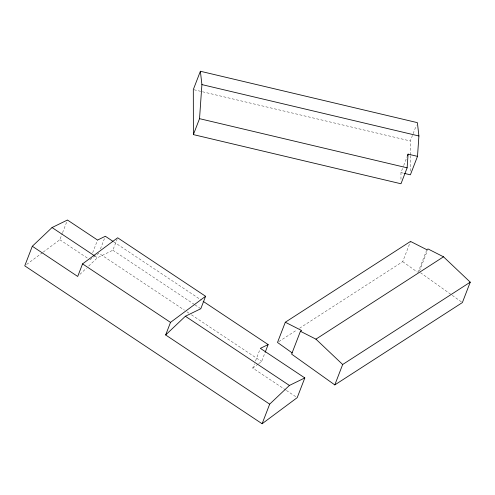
<?xml version="1.0" encoding="UTF-8"?>
<svg xmlns="http://www.w3.org/2000/svg" width="495" height="495" viewBox="0 0 495 495"><rect width="100%" height="100%" fill="white"/><g stroke="black" fill="none" stroke-linecap="round" stroke-linejoin="round"><path stroke-width="0.37" stroke-dasharray="2.48 1.86" d="M43.22 252.11L59.846 239.747L62.29 233.411M62.562 232.706L67.45 220.028M92.664 252.728L97.558 240.056M100.429 248.96L105.33 236.263M88.673 266.062L97.441 257.747L112.854 250.229L117.123 239.165M285.782 390.041L252.759 368.082L254.393 363.856M255.476 361.034L260.37 348.362M258.662 363.689L261.614 361.499L264.881 353.034M410.343 154.824L410.318 140.976L416.301 125.47M400.975 179.295L400.962 172.588L403.425 166.202M403.703 165.491L407.534 155.554M299.562 328.216L402.72 261.651L410.522 241.424M418.021 272.559L426.832 249.709M419.482 271.081L427.47 250.377M79.899 274.379L86.477 268.142M26.6 264.472L42.607 252.568M89.948 259.776L98.796 253.192L184.388 310.124M252.759 368.082L258.074 364.128M278.803 341.618L296.969 329.893M194.059 89.762L410.318 140.976M400.962 172.588L403.858 173.275M113.695 241.826L201.218 300.05M112.854 250.229L194.38 304.462M195.018 304.889L200.797 308.731M186.962 311.838L188.892 313.125M191.466 314.832L261.614 361.499M94.885 256.045L97.441 257.747M59.846 239.747L88.03 258.495M286.413 390.468L296.573 397.225M420.453 272.683L461.755 302.123M402.72 261.651L417.409 272.12M410.343 155.591L410.374 171.74"/><path stroke-width="0.74" d="M417.502 156.358L408.084 154.131L407.131 167.824L400.981 183.769L193.384 134.603L199.535 118.664L201.904 84.589L200.382 71.255L417.39 122.649L418.912 135.983L417.502 156.358L410.38 174.822L404.582 173.448M113.052 241.399L105.33 236.263L97.558 240.056L67.45 220.028L52.043 227.545L32.311 246.256L24.75 265.846L262.115 423.745L297.21 397.646L304.815 377.926L260.37 348.362L268.142 344.57L203.148 301.331M304.815 377.926L289.408 385.444L269.676 404.155L165.652 334.96L185.384 316.249L200.797 308.731L205.598 296.282L117.655 237.786L82.56 263.885L77.709 276.458L32.311 246.256M200.382 71.255L193.31 89.583L193.384 134.603M165.652 334.96L170.509 322.387L205.598 296.282M265.153 352.329L268.142 344.57M285.306 322.233L301.622 330.518L300.434 331.285L291.623 354.129L334.799 384.906L462.38 302.569L470.25 282.169L443.508 256.812L428.02 248.948L426.832 249.709L410.522 241.424L285.306 322.233L277.503 342.453L292.192 352.929M262.115 423.745L269.676 404.155M407.534 155.554L408.084 154.131M334.799 384.906L342.67 364.506L470.25 282.169M300.434 331.285L315.928 339.149L443.508 256.812M201.904 84.589L418.912 135.983M199.535 118.664L407.131 167.824M52.043 227.545L94.242 255.618M185.384 316.249L289.408 385.444M82.56 263.885L170.509 322.387M315.928 339.149L342.67 364.506"/></g></svg>
